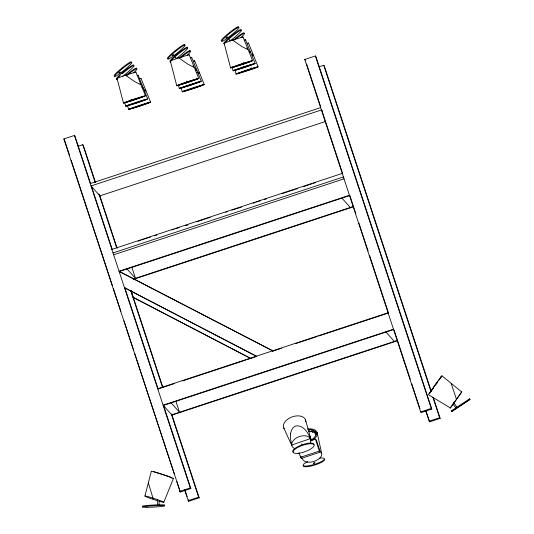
<?xml version="1.0" encoding="UTF-8"?>
<svg xmlns="http://www.w3.org/2000/svg" width="534" height="534" viewBox="0 0 534 534"><rect width="100%" height="100%" fill="white"/><g stroke="black" fill="none" stroke-linecap="round" stroke-linejoin="round"><path stroke-width="0.8" d="M456.543 399.499L451.123 383.305M156.842 500.532A9.952 0.547 18.2 0 1 154.393 499.751L151.943 498.923A9.952 0.547 18.2 0 1 144.914 496.059L151.316 471.315M163.831 502.26L173.376 478.551M439.455 379.027L441.898 375.789L461.743 391.949L450.382 407.969L428.428 394.693L430.958 390.955M429.376 393.298L429.156 393.678L429.923 392.724M441.898 375.789L440.336 378.112M450.202 408.156L461.743 391.949M429.363 393.231L432.213 389.152M439.369 379.527L441.171 376.81L440.396 377.758M438.527 380.729L439.876 378.84M431.852 389.62L438.588 380.168M436.658 383.399L437.746 381.85M436.839 383.178L437.653 382.017M433.488 387.304L436.972 382.411M435.53 385.027L436.398 383.792M433.548 387.764L430.871 391.455M431.732 390.314L433.348 388.071M438.22 380.715L439.976 378.279M430.351 392.21L431.272 390.941M429.296 393.625L429.997 392.677M175.626 57.912L175.913 57.599L175.479 57.846M453.693 402.489L456.924 407.188M229.326 40.284L229.753 39.843L229.32 40.097M469.152 399.285L469.733 398.724L451.303 410.94L451.958 410.599M456.076 407.736L456.824 407.248M301.47 444.261L301.95 444.028M310.901 440.023C313.525 438.641 316.609 436.078 315.888 432.767C314.546 429.89 310.881 429.409 308.051 429.683M123.474 103.055L117.026 78.298L126.865 74.72L135.91 72.083L145.508 95.806A11.614 0.38 -18.3 0 1 128.587 101.72A11.614 0.38 -18.3 0 1 129.382 100.766A11.614 0.38 -18.3 0 1 145.508 95.806M135.489 72.317L135.91 72.083M137.699 75.454L138.119 75.221L147.718 98.944A11.614 0.38 -18.3 0 1 130.797 104.858A11.614 0.38 -18.3 0 1 131.591 103.903A11.614 0.38 -18.3 0 1 147.718 98.944M176.747 85.694L170.299 60.936L180.138 57.358L189.183 54.728L198.781 78.445A11.614 0.38 -18.3 0 1 181.854 84.365A11.614 0.38 -18.3 0 1 182.655 83.404A11.614 0.38 -18.3 0 1 198.781 78.445M140.576 78.652L141.003 78.425L150.595 102.148A11.614 0.38 -18.3 0 1 133.674 108.062A11.614 0.38 -18.3 0 1 134.475 107.107A11.614 0.38 -18.3 0 1 150.595 102.148M188.762 54.955L189.183 54.728M191.299 57.779L191.726 57.552L201.318 81.275A11.614 0.38 -18.3 0 1 184.397 87.189A11.614 0.38 -18.3 0 1 185.198 86.228A11.614 0.38 -18.3 0 1 201.318 81.275M230.588 67.945L224.14 43.187L233.972 39.609L243.017 36.973L252.615 60.696A11.614 0.38 -18.3 0 1 235.694 66.61A11.614 0.38 -18.3 0 1 236.489 65.655A11.614 0.38 -18.3 0 1 252.615 60.696M194.243 61.05L194.663 60.823L204.262 84.546A11.614 0.38 -18.3 0 1 187.341 90.46A11.614 0.38 -18.3 0 1 188.135 89.505A11.614 0.38 -18.3 0 1 204.262 84.546M242.596 37.206L243.017 36.973M245.133 40.03L245.56 39.803L255.152 63.519A11.614 0.38 -18.3 0 1 238.231 69.44A11.614 0.38 -18.3 0 1 239.032 68.479A11.614 0.38 -18.3 0 1 255.152 63.519M248.076 43.301L248.504 43.074L258.096 66.797A11.614 0.38 -18.3 0 1 241.174 72.711A11.614 0.38 -18.3 0 1 241.975 71.75A11.614 0.38 -18.3 0 1 258.096 66.797M309.62 436.498L309.96 436.358L309.473 435.871M309.954 436.872L309.486 436.351M251.641 69.226L256.907 67.184L247.496 69.927L237.256 73.652L251.641 69.226L251.147 67.738M243.744 63.96L251.427 61.09L242.009 63.826L231.769 67.558L243.744 63.96L243.25 62.471M187.354 82.563L197.593 78.838L188.175 81.582L177.935 85.306L187.354 82.563L186.86 81.075M243.731 67.638L253.97 63.913L244.552 66.65L234.313 70.381L243.731 67.638L243.237 66.149M163.504 405.359L190.852 488.523L180.272 492.014L63.833 138.933L74.413 135.449L74.967 136.063L90.586 183.583M304.787 59.468L315.367 55.977L315.914 56.591L431.799 409.057L421.226 412.548L420.672 411.934L304.787 59.468L305.341 60.082M78.224 146.223L82.757 144.727L83.311 145.341L95.546 182.568M319.192 66.77L323.724 65.275L324.278 65.889L431.051 390.634M90.233 183.603L320.627 107.634M325.56 121.465L99.918 195.865L91.007 185.952L321.395 109.984L322.509 111.226M111.866 249.391L342.254 173.43M113.021 252.916L343.415 176.954M113.642 254.798L344.029 178.837M133.133 279.082L353.441 206.444M133.507 279.329L353.601 206.765M174.565 383.539L157.937 389.026L157.677 388.732L388.071 312.77L388.331 313.064L318.658 336.033M182.481 380.929L245.82 360.049M247.402 359.529L256.113 356.652M272.74 351.172L281.445 348.301M295.696 343.602L317.076 336.553M163.344 405.473L393.738 329.511L393.478 329.218L163.084 405.179L172.001 415.098L397.636 340.699M171.741 414.805L397.476 340.378M310.334 438.501L311.209 440.51M310.287 438.341L310.421 438.741L310.287 437.486M310.374 438.581L310.227 437.506M305.555 419.991L311.269 440.49M310.735 440.623L315.44 439.075L316.382 440.123L320.327 452.111L301.516 458.312L300.569 457.258L299.093 452.765M179.718 491.4L190.298 487.909L190.852 488.523M420.672 411.934L431.252 408.443L431.799 409.057M300.569 457.258L319.379 451.056L320.327 452.111M188.061 500.678L198.641 497.194L199.195 497.808L188.615 501.292L184.417 489.591M429.029 421.233L439.609 417.742L440.163 418.356L429.583 421.847L425.645 410.933M131.551 100.746L144.32 96.2L134.902 98.937L124.662 102.668L131.551 100.746L131.057 99.257M244.492 39.977L245.56 39.803M247.436 43.254L248.504 43.074M190.658 57.732L191.726 57.552M193.595 61.003L194.663 60.823M137.058 75.401L138.119 75.221M139.935 78.605L141.003 78.425M234.993 39.67L232.557 40.083L241.735 46.458L247.916 49.649L246.868 47.86M181.974 57.285L178.723 57.832L187.895 64.207L194.076 67.397L193.034 65.609M127.886 74.78L125.45 75.194L134.621 81.569L140.802 84.759L140.115 83.397M171.861 478.21L171.848 477.897M308.619 431.559C311.449 431.278 315.113 431.759 316.448 434.643L315.888 432.767M153.812 471.836L168.611 476.528M249.318 52.158L250.453 52.472L249.765 51.11M252.262 55.429L253.396 55.75L252.348 53.961M195.484 69.907L196.619 70.228L195.571 68.439M141.884 87.583L143.019 87.896L142.324 86.535M144.761 90.787L145.895 91.1L144.847 89.312M169.291 476.782L170.86 477.423M197.006 72.45L199.562 73.498L198.868 72.137M256.42 356.178L124.455 287.692L255.94 356.085M131.05 291.05L133.113 297.318L251.06 358.534M249.852 358.06L133.113 297.318M341.94 198.127L350.337 207.466M385.982 332.068L394.372 341.4M63.833 138.933L64.387 139.548M127.065 268.976L135.462 278.314L131.858 267.347M171.107 402.916L179.497 412.248L175.893 401.281M453.079 403.884L455.762 407.963M321.301 452.665L321.628 453.199A9.952 5.547 -16.8 0 1 313.919 461.429A9.952 5.547 -16.8 0 1 302.638 459.153L302.584 458.539M311.135 440.31L310.968 439.842M283.587 427.514L291.858 445.71A9.952 6.241 -19.7 0 0 295.282 448.78M311.175 440.443L310.895 439.629M310.521 438.16L310.327 437.633L310.641 438.507M310.715 439.202L311.062 439.936M311.082 440.176L310.935 439.402M310.454 437.967L310.267 437.613L310.808 439.195M311.075 440.17L310.915 439.542M310.408 438.301L310.835 439.295M310.441 438.341L310.294 437.573M310.721 438.728L310.955 439.462M433.394 397.763L440.163 418.356M323.724 65.275L431.018 391.602M432.84 397.149L439.609 417.742M315.367 55.977L431.252 408.443M426.199 411.547L429.583 421.847M306.643 64.04L320.7 106.813M322.002 110.772L342.581 173.343M349.87 195.524L355.858 213.74M358.981 223.245L368.1 250.967M369.661 255.719L388.412 312.744M394.139 330.172L410.286 379.28M411.847 384.033L419.924 408.583M315.44 439.075L319.379 451.056M310.741 438.981L310.488 438.541M300.776 456.063L301.516 458.312M99.718 195.244L117.166 248.31M131.05 290.556L162.997 387.711M171.848 414.644L199.195 497.808M82.757 144.727L95.259 182.748M98.903 193.835L116.612 247.696M130.676 290.469L162.443 387.097M171.301 414.03L198.641 497.194M91.367 185.959L112.2 249.325M124.702 287.345L158.037 388.725M74.413 135.449L190.298 487.909M185.231 491L187.054 496.54M188.095 499.711L188.615 501.292M64.647 140.342L69.594 155.387M71.155 160.14L112.3 285.289M113.342 288.453L120.898 311.422M124.022 320.927L133.654 350.237M134.695 353.401L174.278 473.798M176.881 481.715L180.272 492.014M310.481 438.374L310.334 437.933M315.067 431.459L315.874 434.122M313.632 430.451L314.439 433.114M311.676 429.81L312.483 432.473M309.333 429.583L310.06 431.986M235.027 70.047L236.068 74.046M232.083 66.777L233.124 70.768M181.193 87.803L182.227 91.795M178.456 85.327L179.291 88.524M127.526 105.405L128.567 109.397M124.649 102.201L125.69 106.193M148.552 483.65L148.339 482.823L153.358 499.397M317.083 432.393L321.628 453.199M291.858 445.71L291.684 444.054A9.952 6.241 -19.7 0 1 299.374 436.532A9.952 6.241 -19.7 0 1 309.874 437.833L310.688 439.262A9.952 6.241 -19.7 0 1 310.374 442.666M158.972 500.518L159.185 504.577M157.443 499.784L157.697 504.65M173.123 56.183A11.141 1.175 -39.1 0 1 171.147 55.189A11.141 1.175 -39.1 0 1 185.064 45.003A11.141 1.175 -39.1 0 1 173.65 55.803M168.003 58.506A11.141 1.175 -39.1 0 1 174.992 50.857A11.141 1.175 -39.1 0 1 184.631 44.863M180.939 57.525A11.141 1.175 -39.1 0 1 190.037 51.191A11.141 1.175 -39.1 0 1 187.207 55.222M179.357 57.879A11.141 1.175 -39.1 0 1 190.117 50.957M171.067 60.696A11.141 1.175 -39.1 0 1 182.268 50.937A11.141 1.175 -39.1 0 1 187.174 48.948A11.141 1.175 -39.1 0 1 176.187 58.627M171.007 61.904A11.141 1.175 -39.1 0 1 170.466 61.564M170.546 61.33A11.141 1.175 -39.1 0 1 177.528 53.68A11.141 1.175 -39.1 0 1 187.174 47.686M122.206 73.779A11.141 1.175 -39.1 0 1 134.121 65.622A11.141 1.175 -39.1 0 1 122.586 76.295M117.407 79.573A11.141 1.175 -39.1 0 1 116.866 79.232M117.467 78.371A11.141 1.175 -39.1 0 1 120.23 75.548M116.939 79.005A11.141 1.175 -39.1 0 1 123.928 71.356A11.141 1.175 -39.1 0 1 133.573 65.362M226.957 38.435A11.141 1.175 -39.1 0 1 224.981 37.433A11.141 1.175 -39.1 0 1 238.898 27.254A11.141 1.175 -39.1 0 1 227.484 38.047M221.837 40.751A11.141 1.175 -39.1 0 1 228.826 33.108A11.141 1.175 -39.1 0 1 238.471 27.114M119.85 73.545A11.141 1.175 -39.1 0 1 117.874 72.544A11.141 1.175 -39.1 0 1 131.791 62.365A11.141 1.175 -39.1 0 1 120.377 73.158M114.73 75.861A11.141 1.175 -39.1 0 1 121.719 68.212A11.141 1.175 -39.1 0 1 131.357 62.224M127.272 75.127A11.141 1.175 -39.1 0 1 136.37 68.793A11.141 1.175 -39.1 0 1 133.547 72.824M125.697 75.481A11.141 1.175 -39.1 0 1 136.45 68.559M234.773 39.776A11.141 1.175 -39.1 0 1 243.871 33.442A11.141 1.175 -39.1 0 1 241.048 37.473M233.191 40.13A11.141 1.175 -39.1 0 1 243.951 33.208M224.907 42.947A11.141 1.175 -39.1 0 1 236.101 33.188A11.141 1.175 -39.1 0 1 241.008 31.199A11.141 1.175 -39.1 0 1 230.02 40.878M224.28 44.222A11.141 1.175 -39.1 0 1 224.3 43.815M224.38 43.581A11.141 1.175 -39.1 0 1 230.254 36.859A11.141 1.175 -39.1 0 1 241.028 29.524M159.119 501.219A9.952 0.547 18.2 0 0 163.504 502.007A9.952 0.547 18.2 0 0 154.353 498.576L151.903 497.795A9.952 0.547 18.2 0 0 144.914 496.059M151.696 471.615A11.614 0.641 18.2 0 1 162.323 474.252A11.614 0.641 18.2 0 1 173.009 478.604M143.339 506.479A11.141 0.654 -3 0 1 153.331 505.037A11.141 0.654 -3 0 1 163.898 505.378M307.584 428.949A11.614 6.468 -16.8 0 1 317.143 432.593A11.614 6.468 -16.8 0 1 310.881 440.884M319.652 458.185A11.141 2.443 -17.2 0 1 321.775 461.363A11.141 2.443 -17.2 0 1 305.735 466.075A11.141 2.443 -17.2 0 1 307.798 461.67M324.412 459.16A11.141 2.443 -17.2 0 1 314.673 465.067A11.141 2.443 -17.2 0 1 303.312 465.695M284.141 428.662A11.614 7.282 -19.7 0 1 292.839 416.654A11.614 7.282 -19.7 0 1 305.755 421.913M293.093 451.971A11.141 3.378 -19.2 0 1 302.284 444.729A11.141 3.378 -19.2 0 1 313.959 444.709M138.179 241.228A14.852 0.647 -18.2 0 1 140.375 240.427M141.67 239.966A14.852 0.647 -18.2 0 1 143.733 239.252M144.44 239.012A14.852 0.647 -18.2 0 1 147.364 238.031M148.098 237.79A14.852 0.647 -18.2 0 1 150.314 237.069M154.48 235.774A14.852 0.647 -18.2 0 1 156.789 235.093M171.941 229.947A14.852 0.647 -18.2 0 1 174.104 229.213M175.579 228.726A14.852 0.647 -18.2 0 1 179.244 227.544M185.692 225.595A14.852 0.647 -18.2 0 1 188.028 224.961M196.799 221.824A14.852 0.647 -18.2 0 1 203.788 219.427M204.522 219.187A14.852 0.647 -18.2 0 1 206.738 218.466M207.452 218.239A14.852 0.647 -18.2 0 1 210.249 217.371M253.223 203.22A14.852 0.647 -18.2 0 1 255.185 202.526M256.574 202.046A14.852 0.647 -18.2 0 1 260.212 200.824M264.59 199.416A14.852 0.647 -18.2 0 1 266.666 198.768M225.642 212.292A14.852 0.647 -18.2 0 1 227.664 211.584M231.996 210.122A14.852 0.647 -18.2 0 1 241.421 207.185M282.065 193.688A14.852 0.647 -18.2 0 1 284.789 192.741M285.496 192.5A14.852 0.647 -18.2 0 1 291.37 190.565M292.091 190.338A14.852 0.647 -18.2 0 1 294.201 189.677M295.536 189.27A14.852 0.647 -18.2 0 1 297.845 188.582M303.606 186.733A10.727 0.467 -18.2 0 1 305.795 185.899M306.456 185.652A10.727 0.467 -18.2 0 1 308.672 184.871M309.947 184.437A10.727 0.467 -18.2 0 1 311.929 183.769M313.264 183.336A10.727 0.467 -18.2 0 1 315.227 182.708M290.469 433.908L290.336 438.107L291.784 445.009L310.341 438.654C308.191 432.513 303.098 424.67 295.622 425.978L293.199 427.547L291.444 430.277L290.469 433.908M313.438 463.232L314.846 462.831L313.438 463.232M118.962 73.018L120.103 72.13L118.962 73.018M172.235 55.656L173.376 54.768L172.235 55.656M226.076 37.907L227.21 37.02L226.076 37.907M452.298 411.006L451.711 411.56L470.147 399.345L452.298 411.006M127.312 105.565L126.872 105.805L136.29 103.062L146.53 99.337L127.312 105.565M130.196 108.769L129.755 109.003L139.167 106.266L149.407 102.541L130.196 108.769M180.919 87.89L180.472 88.13L189.89 85.387L200.13 81.662L180.919 87.89M183.856 91.167L183.416 91.401L192.834 88.664L203.074 84.933L183.856 91.167M349.443 195.284L119.049 271.245L273.134 351.045L119.309 271.532L349.703 195.571L349.443 195.284M146.97 507.3A11.141 0.654 -3 0 0 164.632 505.918A11.141 0.654 -3 0 0 149.126 506.058A11.141 0.654 -3 0 0 146.97 507.3M298.085 453.353A11.141 3.378 -19.2 0 0 314.192 445.376A11.141 3.378 -19.2 0 0 298.573 447.038A11.141 3.378 -19.2 0 0 298.085 453.353"/></g></svg>
